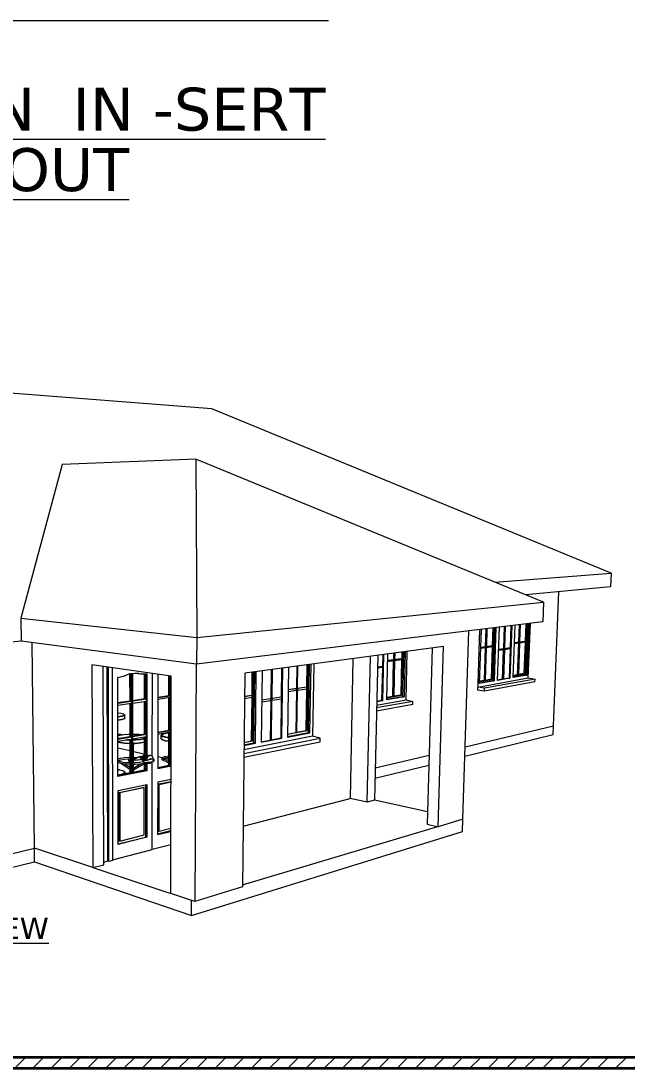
# Model space of a CAD drawing. Header units: millimetres. Extents: x 102766 to 172228, y -127504 to -81044.
# Drawn here: x 151579 to 160052, y -127504 to -112855 of the extents above; entities that cross this region are included whole.
import ezdxf

# ---------------------------------------------------------------- set-up
doc = ezdxf.new("R2010")
doc.units = ezdxf.units.MM
doc.header["$MEASUREMENT"] = 0
doc.layers.add('2D Drafting - General_Pen_No__20', color=1, linetype='Continuous', lineweight=0)
doc.layers.add('Structural - Bearing_Pen_No__27', color=7, linetype='Continuous', lineweight=35)
for name, color, linetype, lineweight, true_color in [('Annotation - Text_Pen_No__86', 7, 'Continuous', 20, 0x5555ff), ('Interior - Furniture _Pen_No__4', 7, 'Continuous', 20, 0x029e21), ('Shell - Roof_Pen_No__92', 7, 'Continuous', 13, 0xbf8080), ('Structural - Bearing_Pen_No__107', 7, 'Continuous', 13, 0xaaaaaa), ('Structural - Bearing_Pen_No__3', 7, 'Continuous', 18, 0xff6600), ('Structural - Bearing_Pen_No__43', 7, 'Continuous', 18, 0xff6600), ('Structural - Bearing_Pen_No__87', 7, 'Continuous', 20, 0x6a6a6a), ('Structural - Bearing_Pen_No__89', 7, 'Continuous', 20, 0x71cebe)]:
    doc.layers.add(name, color=color, linetype=linetype, lineweight=lineweight, true_color=true_color)
doc.layers.add('Structural - Bearing', color=7, linetype='Continuous')
doc.styles.add('GENERATED_STYLE_8', font='verdana.ttf')

# ---------------------------------------------------------------- blocks, each defined once
blk = doc.blocks.new('Wall_78', base_point=(102766, -127504))
at = {"layer": 'Structural - Bearing_Pen_No__107', "linetype": 'Continuous'}
h = blk.add_hatch(dxfattribs=at)
h.set_pattern_fill('Masonry_Block', color=256, style=0, pattern_type=2)
h.set_pattern_definition([(45, (0, 0), (-127.27922, 127.27922), [])])
h.paths.add_polyline_path([(102766, -127504), (172228, -127504), (172078, -127354), (102916, -127354)])
at = {"layer": 'Structural - Bearing_Pen_No__27', "linetype": 'Continuous', "flags": 128}
for points in [[(172078, -127354), (102916, -127354)], [(102766, -127504), (172228, -127504)]]:
    blk.add_lwpolyline(points, dxfattribs=at)

msp = doc.modelspace()

# ---------------------------------------------------------------- linework, layer by layer
at = {"layer": '2D Drafting - General_Pen_No__20', "linetype": 'Continuous'}
for p, q in [((155878.1, -112855.3), (140875.7, -112855.3)), ((172228.2, -127503.7), (102765.9, -127503.7))]:
    msp.add_line(p, q, dxfattribs=at)
at = {"layer": 'Interior - Furniture _Pen_No__4', "linetype": 'Continuous'}
for p, q in [((152933.7, -122533.4), (152976.8, -122538.9)), ((152984.5, -122581.4), (152933.8, -122589.3)), ((152935.7, -122595.1), (152933.8, -122595.3)), ((152988.5, -122587), (152935.7, -122595.1)), ((152976.8, -122538.9), (153012.5, -122548.5)), ((153016.9, -122571.1), (152984.5, -122581.4)), ((153021.7, -122576.4), (152988.5, -122587)), ((153012.5, -122548.5), (153026.6, -122559.7)), ((153026.6, -122559.7), (153016.9, -122571.1)), ((153031.6, -122564.6), (153021.7, -122576.4)), ((153031.7, -122604.4), (153021.8, -122616.3)), ((153031.6, -122564.6), (153026.6, -122559.7)), ((153031.7, -122604.4), (153031.6, -122564.6)), ((152984.6, -122631.5), (152933.9, -122639.5)), ((152935.8, -122635.3), (152933.9, -122635.5)), ((152988.6, -122627.1), (152935.8, -122635.3)), ((153017, -122621), (152984.6, -122631.5)), ((153021.8, -122616.3), (152988.6, -122627.1)), ((153017, -122621), (153021.8, -122616.3)), ((152934.3, -122827.2), (152968.1, -122832)), ((152934.4, -122855.2), (152960.2, -122846.2)), ((152934.4, -122846.4), (152952.3, -122849)), ((152954.7, -122894.2), (152934.5, -122888.1)), ((152938.8, -122896.9), (152934.5, -122895.6)), ((152960.2, -122846.2), (153016, -122836.9)), ((152968.1, -122832), (152996, -122840.2)), ((153016, -122836.9), (153085.3, -122831.6)), ((153085.3, -122831.6), (153099.9, -122831.4)), ((153142.7, -122831.1), (153159.9, -122830.9)), ((153159.9, -122830.9), (153231.1, -122835)), ((153231.1, -122835), (153270.2, -122840.5)), ((153303.7, -122895.5), (153248.3, -122905.1)), ((153538.3, -122898.4), (153538.4, -122854.8)), ((153556.5, -122912.6), (153538.3, -122898.4)), ((153543.8, -122903.8), (153538.3, -122898.4)), ((153538.4, -122854.8), (153546.9, -122840.7)), ((153556.5, -122868.8), (153538.4, -122854.8)), ((153543.9, -122849.3), (153552.2, -122835.5)), ((153561.7, -122862.9), (153543.9, -122849.3)), ((153546.9, -122840.7), (153552.2, -122835.5)), ((153552.2, -122835.5), (153585.3, -122823.3)), ((153599.6, -122880.9), (153556.5, -122868.8)), ((153603.6, -122874.7), (153561.7, -122862.9)), ((153585.3, -122823.3), (153638.9, -122814.1)), ((153645.9, -122887.4), (153599.6, -122880.9)), ((153645.9, -122880.6), (153603.6, -122874.7)), ((153638.9, -122814.1), (153646.1, -122813.6)), ((152964.4, -122948.9), (152934.6, -122939.8)), ((152968.6, -122953.8), (152934.6, -122943.4)), ((153025.9, -122958), (152964.4, -122948.9)), ((153028.6, -122962.6), (152968.6, -122953.8)), ((153100, -122962.5), (153025.9, -122958)), ((153100, -122966.9), (153028.6, -122962.6)), ((153100, -122918), (153041.3, -122914.5)), ((153100, -122911.3), (153070.1, -122909.5)), ((153177.7, -122910.7), (153142.8, -122911)), ((153178.9, -122917.3), (153142.8, -122917.6)), ((153178.9, -122961.8), (153142.8, -122962.1)), ((153177.7, -122966.3), (153142.8, -122966.6)), ((153153.5, -123235.4), (153153.3, -122966.5)), ((153248.3, -122905.1), (153177.7, -122910.7)), ((153248.3, -122960.6), (153177.7, -122966.3)), ((153251.4, -122911.6), (153178.9, -122917.3)), ((153251.4, -122956), (153178.9, -122961.8)), ((153303.7, -122950.9), (153248.3, -122960.6)), ((153303.7, -122902.5), (153251.4, -122911.6)), ((153303.7, -122946.8), (153251.4, -122956)), ((153561.5, -122917.7), (153543.8, -122903.8)), ((153599.5, -122924.9), (153556.5, -122912.6)), ((153603.5, -122929.7), (153561.5, -122917.7)), ((153645.8, -122931.5), (153599.5, -122924.9)), ((153645.8, -122935.7), (153603.5, -122929.7)), ((152935.1, -123183.4), (152968.9, -123170.5)), ((152946.6, -123201.5), (152977.2, -123189.8)), ((152971.6, -123169.7), (152968.9, -123170.5)), ((152971.6, -123169.7), (153023.8, -123160.1)), ((152975.7, -123190.4), (153025.8, -123181)), ((153023.8, -123160.1), (153088.6, -123154.6)), ((153025.8, -123181), (153081, -123176.3)), ((153095.9, -123235.4), (153080.7, -123174.9)), ((153088.6, -123154.6), (153100.2, -123154.5)), ((153090.2, -123157.6), (153089.9, -123157.7)), ((153090.4, -123157.6), (153090.2, -123157.6)), ((153153.5, -123154), (153158.3, -123154)), ((153153.5, -123175), (153157.9, -123175)), ((153157.9, -123175), (153167.6, -123175.6)), ((153158.3, -123154), (153214.6, -123157.5)), ((153258.1, -123184.6), (153276.7, -123187.5)), ((153275.3, -123186.9), (153276.7, -123187.4)), ((153548.9, -123178), (153548.2, -123181.5)), ((153548.2, -123181.5), (153548.9, -123185)), ((153548.9, -123178), (153556.9, -123163.3)), ((153548.9, -123185), (153550.7, -123188.1)), ((153567.8, -123202.6), (153550.7, -123188.1)), ((153558.7, -123160.3), (153556.9, -123163.3)), ((153561.4, -123158.1), (153558.7, -123160.3)), ((153561.4, -123158.1), (153592.8, -123145.4)), ((153580.2, -123185.9), (153566.8, -123174.7)), ((153571.8, -123178.9), (153575.8, -123171.5)), ((153573.5, -123175.7), (153601.2, -123164.5)), ((153615.6, -123196.9), (153580.1, -123185.9)), ((153595.5, -123144.6), (153592.8, -123145.4)), ((153595.5, -123144.6), (153645.2, -123135.1)), ((153599.9, -123165), (153645.2, -123156.3)), ((152936.4, -123228.5), (152935.2, -123227.4)), ((152935.5, -123327.2), (152945.6, -123328.4)), ((152935.5, -123332.3), (152946.2, -123334.9)), ((152936.4, -123228.5), (152939, -123230.6)), ((152949.7, -123211.9), (152937.9, -123200.3)), ((152976.9, -123243.2), (152939, -123230.6)), ((152943.5, -123205.8), (152947.7, -123200)), ((152945.6, -123328.4), (152956.8, -123329.7)), ((152982.9, -123222.9), (152948.9, -123211.7)), ((152956.8, -123329.7), (153002.8, -123340.6)), ((152976.6, -123243), (152975.8, -123242.6)), ((153100.4, -123325.7), (152976, -123242.9)), ((152977.6, -123243), (152976.6, -123243)), ((153037.3, -123231.6), (152982.3, -123222.8)), ((153035.6, -123253), (152983.4, -123244.6)), ((153100.4, -123300.2), (153027.7, -123251.7)), ((153100.3, -123257.2), (153035.6, -123253)), ((153100.3, -123235.7), (153037.3, -123231.6)), ((153174.1, -123235.2), (153143, -123235.5)), ((153174.9, -123256.7), (153143.1, -123257.1)), ((153146.9, -123322.2), (153147.9, -123317.6)), ((153146.9, -123326.5), (153146.9, -123322.2)), ((153147.9, -123330), (153146.9, -123326.5)), ((153147.9, -123317.6), (153148.8, -123315)), ((153148.8, -123331.3), (153147.9, -123330)), ((153149, -123314.4), (153149.5, -123313.3)), ((153149.5, -123332.3), (153149, -123331.6)), ((153149.5, -123313.3), (153151.2, -123310)), ((153151.2, -123333.3), (153149.5, -123332.3)), ((153151.2, -123310), (153152.5, -123308.4)), ((153152.6, -123333.2), (153151.2, -123333.3)), ((153152.5, -123308.4), (153250.7, -123249.1)), ((153152.6, -123333.2), (153303.6, -123242.1)), ((153153.6, -123307.7), (153153.5, -123257)), ((153153.6, -123365), (153153.6, -123332.6)), ((153238.8, -123229.6), (153174.1, -123235.2)), ((153240.8, -123251), (153174.9, -123256.7)), ((153290.2, -123219.8), (153238.8, -123229.6)), ((153293.2, -123241), (153240.8, -123251)), ((153290.2, -123219.5), (153288.8, -123220.1)), ((153295.9, -123240.2), (153293.2, -123241)), ((153303.6, -123237.1), (153295.9, -123240.2)), ((153567.8, -123202.6), (153570.4, -123204.7)), ((153610.2, -123217.1), (153570.4, -123204.7)), ((153609.9, -123217), (153609.1, -123216.5)), ((153644.9, -123241.6), (153609.1, -123216.8)), ((153611, -123216.9), (153609.9, -123217)), ((153645.1, -123201.4), (153615.5, -123196.9)), ((153645, -123222.9), (153616.7, -123218.5)), ((152965.9, -123400.1), (152935.6, -123404.3)), ((153009.3, -123388), (152965.9, -123400.1)), ((153002.8, -123340.6), (153028.7, -123354.2)), ((153031, -123373.6), (153009.3, -123388)), ((153028.7, -123354.2), (153031, -123369.2)), ((153031, -123369.2), (153031, -123373.6))]:
    msp.add_line(p, q, dxfattribs=at)
at = {"layer": 'Shell - Roof_Pen_No__92', "linetype": 'Continuous'}
for p, q in [((154248.9, -118279.4), (150982.2, -118027)), ((159830.4, -120580.2), (154248.9, -118279.4)), ((152155.3, -119058.3), (151579.5, -121210.2)), ((154025.4, -118983.6), (152155.3, -119058.3)), ((154025.4, -118983.6), (154036.4, -121479)), ((158886.1, -120985.4), (154025.4, -118983.6)), ((158203.7, -120704.4), (159830.4, -120580.2)), ((159830.4, -120580.2), (159821.8, -120772.7)), ((159821.8, -120772.7), (158635.1, -120882.1)), ((154036.4, -121479), (158886.1, -120985.4)), ((158886.1, -120985.4), (158875.5, -121261.1)), ((151579.5, -121210.2), (154036.4, -121479)), ((151579.5, -121210.2), (151583.2, -121531.7)), ((158875.5, -121261.1), (154034.4, -121855)), ((151583.2, -121531.7), (147610.4, -121897.7)), ((154034.4, -121855), (151583.2, -121531.7)), ((154036.4, -121479), (154034.4, -121855))]:
    msp.add_line(p, q, dxfattribs=at)
at = {"layer": 'Structural - Bearing_Pen_No__3', "linetype": 'Continuous'}
for p, q in [((158658.1, -121287.7), (158631.5, -122006.2)), ((158677.8, -121285.3), (158651, -122008.4)), ((157991.1, -121369.6), (157966.5, -122129.2)), ((157991.3, -122124.9), (158016, -121366.5)), ((158073.6, -121607.5), (158081.8, -121358.5)), ((158075.5, -121607.7), (158083.8, -121358.2)), ((158093.6, -121357), (158085.3, -121606.3)), ((158163.4, -122066.9), (158187.7, -121345.5)), ((158199.8, -121344), (158174.7, -122086.7)), ((158219.7, -121341.5), (158194.3, -122089)), ((158242.2, -122080.5), (158267.7, -121335.6)), ((158327.5, -121635.2), (158338.3, -121327)), ((158329.5, -121635.3), (158340.3, -121326.7)), ((158349.7, -121325.6), (158338.9, -121634)), ((158441, -121314.4), (158414.9, -122050.1)), ((158461.2, -122041.9), (158487.5, -121308.7)), ((158538.4, -121542.2), (158547.2, -121301.4)), ((158540.4, -121542.4), (158549.1, -121301.1)), ((158558.3, -121300), (158549.5, -121541.1)), ((158621.1, -121986.9), (158646.8, -121289.1)), ((158539.8, -121559.6), (158478.2, -121568.3)), ((158478.8, -121550.6), (158538.4, -121542.2)), ((158478.8, -121551), (158540.4, -121542.4)), ((158521.8, -122000.9), (158537.8, -121559.8)), ((158523.8, -122001.2), (158539.8, -121559.6)), ((158548.9, -121558.3), (158532.9, -121999.6)), ((158540.4, -121542.4), (158538.4, -121542.2)), ((158540.4, -121542.4), (158539.8, -121559.6)), ((158548.9, -121558.3), (158549.5, -121541.1)), ((158627.5, -121547.1), (158548.9, -121558.3)), ((158549.5, -121540.6), (158626.2, -121529.8)), ((158549.5, -121541.1), (158628.2, -121530)), ((158628.2, -121530), (158626.2, -121529.8)), ((158628.2, -121530), (158627.5, -121547.1)), ((156648.5, -121719.9), (156633.5, -122364.7)), ((156692.8, -122354.2), (156708, -121711.9)), ((156789.9, -121787.9), (156792, -121700.6)), ((156791.9, -121788.1), (156794, -121700.3)), ((156805.7, -121698.8), (156803.5, -121786.4)), ((156901, -122287.3), (156916.2, -121683.9)), ((156930.6, -121681.9), (156914.8, -122308.7)), ((156950.9, -121679.2), (156934.9, -122311.4)), ((158074.9, -121625.5), (158007.2, -121635.1)), ((158007.8, -121616.7), (158073.6, -121607.5)), ((158007.8, -121617.2), (158075.5, -121607.7)), ((158057.9, -122081.8), (158072.9, -121625.8)), ((158059.8, -122082.1), (158074.9, -121625.5)), ((158084.7, -121624.1), (158069.6, -122080.4)), ((158075.5, -121607.7), (158073.6, -121607.5)), ((158075.5, -121607.7), (158074.9, -121625.5)), ((158084.7, -121624.1), (158085.3, -121606.3)), ((158168.8, -121612.2), (158084.7, -121624.1)), ((158085.3, -121605.8), (158167.5, -121594.3)), ((158085.3, -121606.3), (158169.4, -121594.5)), ((158169.4, -121594.5), (158167.5, -121594.3)), ((158169.4, -121594.5), (158168.8, -121612.2)), ((158328.9, -121652.8), (158256.5, -121663.4)), ((158257.1, -121645.4), (158327.5, -121635.2)), ((158257.1, -121645.9), (158329.5, -121635.3)), ((158312.6, -122064.7), (158326.9, -121653.1)), ((158314.6, -122064.9), (158328.9, -121652.8)), ((158338.3, -121651.5), (158324, -122063.2)), ((158329.5, -121635.3), (158327.5, -121635.2)), ((158329.5, -121635.3), (158328.9, -121652.8)), ((158338.3, -121651.5), (158338.9, -121634)), ((158419.6, -121639.6), (158338.3, -121651.5)), ((158338.9, -121634), (158420.2, -121622.2)), ((158339, -121633.5), (158418.2, -121622)), ((158420.2, -121622.2), (158418.2, -121622)), ((158420.2, -121622.2), (158419.6, -121639.6)), ((155593.6, -121862.1), (155578.8, -122784.7)), ((155596.8, -122809.5), (155612.2, -121859.6)), ((155619.2, -122813.4), (155634.8, -121856.6)), ((156791.4, -121807.5), (156705.5, -121819.7)), ((156705.9, -121799.7), (156789.9, -121787.9)), ((156705.9, -121800.2), (156791.9, -121788.1)), ((156777.3, -122305.1), (156789.4, -121807.8)), ((156779.3, -122305.4), (156791.4, -121807.5)), ((156791.9, -121788.1), (156789.9, -121787.9)), ((156803.1, -121805.8), (156790.9, -122303.4)), ((156791.9, -121788.1), (156791.4, -121807.5)), ((156803.1, -121805.8), (156803.5, -121786.4)), ((156903.4, -121791.6), (156803.1, -121805.8)), ((156803.5, -121785.9), (156901.8, -121772.1)), ((156803.5, -121786.4), (156903.8, -121772.4)), ((156903.8, -121772.4), (156901.8, -121772.1)), ((156903.8, -121772.4), (156903.4, -121791.6)), ((152793.3, -124606.8), (152784.4, -121893.1)), ((152810, -124612.2), (152801.4, -121895.6)), ((152852.7, -121903), (152860.3, -124599.2)), ((152932.6, -122039.5), (153027.2, -122015.8)), ((153027.2, -122015.8), (153101.8, -121986.3)), ((153098.9, -121987.4), (153099.4, -122370.4)), ((153101.8, -121986.3), (153177.4, -121977.3)), ((153106.1, -121985.8), (153106.5, -122374.5)), ((153115.1, -121984.7), (153115.4, -122373.2)), ((153122.2, -121983.9), (153123.6, -123383.6)), ((153143.2, -123379.7), (153142, -121981.5)), ((153175.9, -121977.5), (153214.9, -121983.6)), ((153177.4, -121977.3), (153250.8, -121988.9)), ((153250.8, -121988.9), (153339.9, -121988.9)), ((153304, -121988.9), (153303.9, -122341)), ((153339.9, -121988.9), (153339.3, -123147.7)), ((153415.8, -123146.4), (153417, -121984.9)), ((153493.4, -121996), (153491.3, -123313.5)), ((153647.5, -122291.6), (153648.2, -122018.4)), ((153654.7, -122295.5), (153655.4, -122019.4)), ((153663.7, -122294.2), (153664.4, -122020.8)), ((154826.6, -121965.5), (154816.2, -122930.3)), ((154836.2, -122956), (154847, -121962.8)), ((154858.6, -122960.2), (154869.7, -121959.7)), ((154950.7, -121948.8), (154939.1, -122944.7)), ((155075.8, -121931.9), (155070.8, -122337.4)), ((155078.1, -121931.6), (155073, -122337.8)), ((155088.8, -122335.3), (155094, -121929.5)), ((155228.2, -122888.9), (155241.5, -121909.6)), ((155319.1, -121899.1), (155305.3, -122874)), ((155434.7, -121883.5), (155430, -122196)), ((155436.9, -121883.2), (155432.3, -122196.4)), ((155447.4, -122194), (155452.1, -121881.2)), ((156634.1, -121901), (156563.3, -121911.4)), ((156563.8, -121891.1), (156632.6, -121881.2)), ((156563.8, -121891.7), (156634.6, -121881.4)), ((156634.6, -121881.4), (156632.6, -121881.2)), ((156634.6, -121881.4), (156634.1, -121901)), ((158651, -122008.4), (158461.2, -122041.9)), ((158631.5, -122006.2), (158461.4, -122036.2)), ((158462.2, -122014.7), (158621.1, -121986.9)), ((158523.8, -122001.2), (158521.8, -122000.9)), ((158532.9, -121999.6), (158523.8, -122001.2)), ((158621.1, -121986.9), (158609.4, -121985.7)), ((158631.5, -122006.2), (158651, -122008.4)), ((152932.6, -122040), (152931.1, -122039.7)), ((152935.7, -123423.5), (152932.6, -122040)), ((153668.1, -123275.9), (153671.6, -122021.8)), ((157965.1, -122173.8), (158671.8, -122046.8)), ((158194.3, -122089), (157991.3, -122124.9)), ((158174.7, -122086.7), (157991.5, -122119)), ((157992.2, -122096.8), (158163.4, -122066.9)), ((158059.8, -122082.1), (158057.9, -122081.8)), ((158763.8, -122099.9), (158059, -122230.3)), ((158069.6, -122080.4), (158059.8, -122082.1)), ((158765.3, -122062.7), (158060.3, -122191.1)), ((158163.4, -122066.9), (158151.6, -122065.5)), ((158174.7, -122086.7), (158194.3, -122089)), ((158414.9, -122050.1), (158242.2, -122080.5)), ((158314.6, -122064.9), (158312.6, -122064.7)), ((158324, -122063.2), (158314.6, -122064.9)), ((158403.1, -122048.7), (158414.9, -122050.1)), ((158671.8, -122046.8), (158765.3, -122062.7)), ((158763.8, -122099.9), (158765.3, -122062.7)), ((153492.9, -122313.8), (153647.5, -122291.6)), ((153492.9, -122316), (153654.7, -122292.7)), ((153492.9, -122318.8), (153663.7, -122294.2)), ((153492.9, -122321), (153670.9, -122295.3)), ((153654.7, -122292.7), (153647.5, -122291.6)), ((153670.9, -122295.3), (153663.7, -122294.2)), ((154809.6, -122291.3), (154703.8, -122307.6)), ((154811.9, -122291.7), (154703.8, -122308.3)), ((154811.9, -122291.7), (154809.6, -122291.3)), ((154811.6, -122315.6), (154811.9, -122291.7)), ((155222.5, -122313.4), (155088.8, -122334.6)), ((155224.7, -122313.7), (155088.8, -122335.3)), ((155224.7, -122313.7), (155222.5, -122313.4)), ((155224.4, -122337), (155224.7, -122313.7)), ((155314.3, -122237.6), (155431.9, -122219.4)), ((155430, -122196), (155314.6, -122213.8)), ((155432.3, -122196.4), (155314.6, -122214.4)), ((155429.7, -122219.8), (155420.8, -122810)), ((155431.9, -122219.4), (155423.1, -122810.4)), ((155432.3, -122196.4), (155430, -122196)), ((155431.9, -122219.4), (155432.3, -122196.4)), ((155438.1, -122807.5), (155447, -122217.1)), ((155447.4, -122194), (155447, -122217.1)), ((155447, -122217.1), (155577, -122196.9)), ((155575.1, -122173.8), (155447.4, -122193.4)), ((155577.3, -122174.1), (155447.4, -122194)), ((155577.3, -122174.1), (155575.1, -122173.8)), ((155577, -122196.9), (155577.3, -122174.1)), ((156934.9, -122311.4), (156692.8, -122354.2)), ((156914.8, -122308.7), (156693, -122347.8)), ((156693.5, -122323.5), (156901, -122287.3)), ((156779.3, -122305.4), (156777.3, -122305.1)), ((156790.9, -122303.4), (156779.3, -122305.4)), ((156901, -122287.3), (156889, -122285.7)), ((156914.8, -122308.7), (156934.9, -122311.4)), ((158059, -122230.3), (157963.6, -122218.4)), ((158060.3, -122191.1), (157965.1, -122173.8)), ((158059, -122230.3), (158060.3, -122191.1)), ((153099.4, -122370.4), (152933.4, -122394.3)), ((153106.5, -122371.7), (152933.4, -122396.6)), ((153115.4, -122373.2), (152933.4, -122399.5)), ((153122.6, -122374.4), (152933.4, -122401.7)), ((152933.4, -122428.3), (153122.6, -122400.8)), ((153106.5, -122371.7), (153099.4, -122370.4)), ((153099.4, -122404.2), (153099.9, -122869.5)), ((153106.5, -122403.1), (153107, -122874.3)), ((153122.6, -122374.4), (153115.4, -122373.2)), ((153115.5, -122401.8), (153115.9, -122872.8)), ((153310.1, -122340.1), (153142.3, -122364.2)), ((153317.3, -122341.3), (153142.3, -122366.5)), ((153326.3, -122342.8), (153142.3, -122369.3)), ((153333.4, -122344), (153142.3, -122371.6)), ((153142.4, -122397.9), (153333.4, -122370.1)), ((153303.9, -122374.4), (153303.7, -122834.8)), ((153317.3, -122341.3), (153310.1, -122340.1)), ((153317.3, -122344.1), (153317.3, -122341.3)), ((153333.4, -122344), (153326.3, -122342.8)), ((153333.4, -122370.1), (153333.4, -122344)), ((153670.8, -122320.9), (153492.9, -122346.9)), ((153646.2, -122776.5), (153647.4, -122324.3)), ((153653.3, -122781.1), (153654.6, -122323.3)), ((153662.3, -122779.6), (153663.6, -122322)), ((154703.5, -122332.3), (154811.6, -122315.6)), ((154945.7, -122381.7), (155072.7, -122361.3)), ((155070.8, -122337.4), (154946, -122357.2)), ((155073, -122337.8), (154946, -122357.9)), ((155070.5, -122361.7), (155063.5, -122915.6)), ((155072.7, -122361.3), (155065.8, -122916)), ((155073, -122337.8), (155070.8, -122337.4)), ((155072.7, -122361.3), (155073, -122337.8)), ((155081.6, -122912.9), (155088.5, -122358.8)), ((155088.8, -122335.3), (155088.5, -122358.8)), ((155088.5, -122358.8), (155224.4, -122337)), ((157058.3, -122415.5), (156549.7, -122509.5)), ((157059.4, -122373.5), (156550.7, -122466.2)), ((156551.6, -122427.9), (156962.2, -122354.1)), ((156633.5, -122364.7), (156552.7, -122378.9)), ((156621.4, -122363), (156633.5, -122364.7)), ((156962.2, -122354.1), (157059.4, -122373.5)), ((157058.3, -122415.5), (157059.4, -122373.5)), ((153099.9, -122869.5), (152934.5, -122897.7)), ((153107, -122871), (152934.5, -122900.4)), ((153115.9, -122872.8), (152934.5, -122903.7)), ((153123.1, -122874.2), (152934.5, -122906.4)), ((153107, -122871), (153099.9, -122869.5)), ((153123.1, -122874.2), (153115.9, -122872.8)), ((153310, -122833.7), (153142.7, -122862.2)), ((153317.1, -122835.1), (153142.7, -122864.9)), ((153326, -122836.9), (153142.7, -122868.2)), ((153333.2, -122838.3), (153142.7, -122870.9)), ((153142.8, -122897), (153333.2, -122864.2)), ((153303.7, -122869.3), (153303.6, -123203.5)), ((153317.1, -122835.1), (153310, -122833.7)), ((153317.1, -122838.4), (153317.1, -122835.1)), ((153333.2, -122838.3), (153326, -122836.9)), ((153333.2, -122864.2), (153333.2, -122838.3)), ((153492.1, -122802.7), (153646.2, -122776.5)), ((153492.1, -122805.3), (153653.3, -122777.8)), ((153492.1, -122808.6), (153662.3, -122779.6)), ((153492.1, -122811.2), (153669.5, -122780.9)), ((153669.4, -122806.3), (153492.1, -122836.9)), ((153644.9, -123270.7), (153646.1, -122810.4)), ((153653.3, -122777.8), (153646.2, -122776.5)), ((153652, -123272.3), (153653.3, -122809.1)), ((153660.9, -123274.3), (153662.2, -122807.6)), ((153669.5, -122780.9), (153662.3, -122779.6)), ((154695.9, -123101.7), (155763, -122888.8)), ((155655.1, -122862.8), (154696.4, -123051.2)), ((154939.1, -122944.7), (155228.2, -122888.9)), ((155214.7, -122886.4), (155228.2, -122888.9)), ((155305.3, -122874), (155619.2, -122813.4)), ((155305.4, -122865.6), (155596.8, -122809.5)), ((155578.8, -122784.7), (155305.8, -122836.8)), ((155423.1, -122810.4), (155420.8, -122810)), ((155423.1, -122810.4), (155438.1, -122807.5)), ((155578.8, -122784.7), (155565.4, -122782.4)), ((155596.8, -122809.5), (155619.2, -122813.4)), ((155763, -122888.8), (155655.1, -122862.8)), ((155762.1, -122938.5), (155763, -122888.8)), ((152934.6, -122932.8), (153123.1, -122900.4)), ((153099.9, -122904.4), (153100.5, -123378.1)), ((153107.1, -122903.2), (153107.6, -123379.8)), ((153116, -122901.6), (153116.5, -123381.9)), ((154695.3, -123154.5), (155762.1, -122938.5)), ((154697, -122982.8), (154836.2, -122956)), ((154697, -122991.4), (154858.6, -122960.2)), ((154816.2, -122930.3), (154697.3, -122952.9)), ((154816.2, -122930.3), (154802.8, -122927.7)), ((154836.2, -122956), (154858.6, -122960.2)), ((155065.8, -122916), (155063.5, -122915.6)), ((155065.8, -122916), (155081.6, -122912.9)), ((153168.8, -123175), (153163.6, -123177.7)), ((153163.6, -123177.7), (153163.7, -123198.3)), ((153171.7, -123178.5), (153163.6, -123177.7)), ((153187.7, -123166.9), (153168.8, -123175)), ((153176.8, -123175.9), (153171.7, -123178.5)), ((153171.7, -123178.5), (153171.7, -123199.2)), ((153195.2, -123168), (153176.8, -123175.9)), ((153209.1, -123159.2), (153187.7, -123166.9)), ((153216.1, -123160.4), (153195.2, -123168)), ((153195.3, -123193.9), (153216.1, -123190.3)), ((153232.7, -123152), (153209.1, -123159.2)), ((153239.2, -123153.3), (153216.1, -123160.4)), ((153216.1, -123190.3), (153239.2, -123187.2)), ((153245.5, -123148.6), (153232.7, -123152)), ((153251.7, -123149.9), (153239.2, -123153.3)), ((153239.2, -123187.2), (153251.7, -123185.8)), ((153269.5, -123144.1), (153245.5, -123148.6)), ((153275.6, -123145.5), (153251.7, -123149.9)), ((153251.7, -123185.8), (153272.3, -123181.9)), ((153257.1, -123162.6), (153260.4, -123154.7)), ((153257.1, -123171.1), (153257.1, -123162.6)), ((153260.4, -123177.7), (153257.1, -123171.1)), ((153260.4, -123154.7), (153266.1, -123149.8)), ((153266.1, -123180.5), (153260.4, -123177.7)), ((153266.1, -123149.8), (153275.6, -123145.5)), ((153275.7, -123182.7), (153266.1, -123180.5)), ((153276.2, -123145.3), (153269.5, -123144.1)), ((153275.4, -123181.2), (153281.3, -123150.8)), ((153281.3, -123209.3), (153275.4, -123181.2)), ((153275.6, -123145.5), (153282.3, -123146.6)), ((153282.3, -123146.6), (153276.2, -123145.3)), ((153281.3, -123150.8), (153297.3, -123126.4)), ((153283.8, -123146.9), (153282.3, -123146.6)), ((153288.7, -123184.1), (153294.6, -123153.7)), ((153293.1, -123205.1), (153288.7, -123184.1)), ((153294.6, -123153.7), (153303.6, -123139.9)), ((153297.3, -123126.4), (153303.6, -123122.9)), ((153300.5, -123176.1), (153302.9, -123163.8)), ((153302.7, -123185), (153300.7, -123175.1)), ((153302.4, -123173.2), (153303.6, -123166.6)), ((153303.6, -123179.2), (153302.4, -123173.2)), ((153302.7, -123164.5), (153303.6, -123163.1)), ((153303.6, -123186), (153302.7, -123185)), ((153324.4, -123192), (153330.3, -123161.5)), ((153326, -123199.6), (153324.4, -123192)), ((153330.3, -123161.5), (153346.3, -123137.1)), ((153361.7, -123192.6), (153332.7, -123198.4)), ((153337.8, -123195), (153343.7, -123164.5)), ((153343.7, -123164.5), (153359.7, -123140)), ((153346.3, -123137.1), (153368.1, -123125.2)), ((153359.7, -123140), (153381.5, -123128.1)), ((153388.9, -123186.2), (153361.7, -123192.6)), ((153394.9, -123187.7), (153367.1, -123194.1)), ((153368.1, -123125.2), (153389.8, -123128.9)), ((153374.5, -123188.5), (153377.8, -123180.5)), ((153374.5, -123189.6), (153374.5, -123188.5)), ((153377.8, -123180.5), (153383.5, -123175.6)), ((153381.5, -123128.1), (153403.2, -123131.8)), ((153383.5, -123175.6), (153393.1, -123171.2)), ((153401.5, -123182.8), (153388.9, -123186.2)), ((153389.9, -123129), (153389.8, -123128.9)), ((153403.1, -123131.8), (153389.9, -123129)), ((153395.3, -123171.4), (153392.2, -123168.1)), ((153393.1, -123171.2), (153399.8, -123172.3)), ((153407.8, -123184.2), (153394.9, -123187.7)), ((153395.3, -123171.4), (153395.5, -123171.6)), ((153399.8, -123172.3), (153432.1, -123179.4)), ((153425.4, -123178.3), (153401.5, -123182.8)), ((153403.2, -123131.8), (153403.1, -123131.8)), ((153403.2, -123131.8), (153419.1, -123150.3)), ((153431.7, -123179.7), (153407.8, -123184.2)), ((153419.1, -123150.3), (153424.7, -123177.8)), ((153425.4, -123178.3), (153432.1, -123179.4)), ((153425.9, -123199.2), (153427.9, -123192.4)), ((153427.9, -123192.4), (153432.6, -123188.9)), ((153438.4, -123180.8), (153431.7, -123179.7)), ((153431.7, -123188.7), (153432.6, -123188.9)), ((153432.1, -123179.4), (153438.4, -123180.8)), ((153432.6, -123188.9), (153437.3, -123190.6)), ((153437.3, -123190.6), (153439.3, -123196.7)), ((153443.3, -123186.5), (153438.4, -123180.8)), ((153445.1, -123195.2), (153443.3, -123186.5)), ((153303.6, -123335.4), (153143.1, -123367)), ((153171.7, -123199.2), (153163.7, -123198.3)), ((153171.7, -123199.2), (153176.8, -123197.8)), ((153176.8, -123197.8), (153195.3, -123193.9)), ((153291.9, -123221.5), (153281.3, -123209.3)), ((153292, -123205.3), (153291.9, -123226.1)), ((153291.9, -123226.1), (153295.7, -123227.8)), ((153302.2, -123203.8), (153292, -123205.3)), ((153292, -123205.3), (153295.7, -123207.1)), ((153306.1, -123205.5), (153295.7, -123207.1)), ((153295.7, -123207.1), (153295.7, -123227.8)), ((153295.7, -123227.8), (153306.1, -123227.6)), ((153298, -123227.8), (153303.6, -123229)), ((153332.7, -123198.4), (153302.2, -123203.8)), ((153303.6, -123227.6), (153303.6, -123335.4)), ((153316, -123338.3), (153303.6, -123335.4)), ((153337.4, -123200.1), (153306.1, -123205.5)), ((153306.1, -123227.6), (153337.4, -123226.2)), ((153346.2, -123238.6), (153335.5, -123226.3)), ((153367.1, -123194.1), (153337.4, -123200.1)), ((153337.4, -123226.2), (153367.1, -123224.3)), ((153338.3, -123197.3), (153337.8, -123195)), ((153339.3, -123230.6), (153339.2, -123343.6)), ((153359.6, -123241.6), (153345.8, -123225.7)), ((153346.3, -123238.6), (153346.2, -123238.6)), ((153359.5, -123241.6), (153346.3, -123238.6)), ((153359.6, -123241.6), (153359.5, -123241.6)), ((153381.4, -123245.2), (153359.6, -123241.6)), ((153367.1, -123224.3), (153394.8, -123221.9)), ((153403.1, -123233.2), (153381.4, -123245.2)), ((153394.8, -123221.9), (153407.7, -123220.4)), ((153412, -123219.6), (153403.1, -123233.2)), ((153407.7, -123220.4), (153431.7, -123215.8)), ((153414.6, -124257.2), (153415.7, -123218.9)), ((153427.9, -123205.2), (153425.9, -123199.2)), ((153432.6, -123207), (153427.9, -123205.2)), ((153431.7, -123206.8), (153432.6, -123207)), ((153431.7, -123215.8), (153438.4, -123212.1)), ((153437.3, -123203.4), (153432.6, -123207)), ((153439.3, -123196.7), (153437.3, -123203.4)), ((153438.4, -123212.1), (153443.3, -123204.6)), ((153443.3, -123204.6), (153445.1, -123195.2)), ((153491.3, -123298.4), (153644.9, -123268.1)), ((153491.3, -123313.5), (153677.8, -123276.6)), ((153652, -123272.3), (153644.9, -123270.7)), ((153660.9, -123270.6), (153652, -123272.3)), ((153668.1, -123275.9), (153660.9, -123274.3)), ((153677.8, -123274), (153668.1, -123275.9)), ((153339.2, -123343.6), (152935.7, -123423.5)), ((153100.5, -123375.4), (152935.7, -123407.9)), ((153107.6, -123379.8), (153100.5, -123378.1)), ((153107.6, -123379.8), (153116.5, -123378)), ((153123.6, -123383.6), (153116.5, -123381.9)), ((153123.6, -123383.6), (153143.2, -123379.7)), ((153339.2, -123343.6), (153326.7, -123340.7)), ((153677.2, -123465.8), (153491, -123504.6)), ((152936.1, -123620.1), (153339.1, -123536.2)), ((152937.8, -124375.4), (152936.1, -123620.1)), ((152952.8, -123649.7), (153297, -123577.4)), ((153304.1, -123579.2), (152959.9, -123651.5)), ((153304.1, -123579.2), (153297, -123577.4)), ((153303.9, -124243.2), (153304.1, -123579.2)), ((153325.4, -124272.2), (153325.7, -123539)), ((153339.1, -123536.2), (153338.7, -124276)), ((153491, -123504.6), (153489.8, -124238.6)), ((153505.8, -123533.6), (153504.7, -124190.1)), ((153677.1, -123497.6), (153505.8, -123533.6)), ((153512.9, -123535.3), (153505.8, -123533.6)), ((153511.8, -124192.1), (153512.9, -123535.3)), ((153512.9, -123535.3), (153677.1, -123500.8)), ((152954.3, -124325.2), (152952.8, -123649.7)), ((152959.9, -123651.5), (152952.8, -123649.7)), ((152959.9, -123651.5), (152961.3, -124327.3)), ((153675.1, -124185.6), (153489.8, -124231.5)), ((153489.8, -124238.6), (153675.1, -124192.6)), ((153511.8, -124192.1), (153504.7, -124190.1)), ((153675.2, -124152), (153511.8, -124192.1)), ((152937.8, -124368.1), (153325.4, -124272.2)), ((153338.7, -124276), (152937.8, -124375.4)), ((152961.3, -124327.3), (152954.3, -124325.2)), ((152961.3, -124327.3), (153303.9, -124243.2)), ((153338.7, -124276), (153325.4, -124272.2)), ((153414.4, -124446.6), (153414.6, -124257.2)), ((152860.2, -124589.6), (153414.4, -124446.6)), ((153674.6, -124379.4), (153414.4, -124446.6)), ((152810, -124612.2), (152793.3, -124606.8)), ((152860.3, -124599.2), (152810, -124612.2))]:
    msp.add_line(p, q, dxfattribs=at)
at = {"layer": 'Structural - Bearing_Pen_No__43', "linetype": 'Continuous'}
for p, q in [((158175.8, -121346.9), (158167.5, -121594.3)), ((158429.1, -121315.8), (158418.2, -121622)), ((158635, -121290.6), (158626.2, -121529.8)), ((158625.6, -121547.4), (158609.4, -121985.7)), ((156636.3, -121721.6), (156632.6, -121881.2)), ((156904, -121685.5), (156901.8, -121772.1)), ((158166.9, -121612.4), (158151.6, -122065.5)), ((158417.6, -121639.8), (158403.1, -122048.7)), ((155575.1, -122173.8), (155580, -121864)), ((156901.3, -121791.9), (156889, -122285.7)), ((153227.4, -121985.5), (153176.4, -121977.4)), ((153238.2, -121987.1), (153176.9, -121977.4)), ((153316.4, -122341.2), (153316.5, -121988.9)), ((153327.2, -122343), (153327.3, -121988.9)), ((154809.6, -122291.3), (154813.1, -121967.3)), ((155222.5, -122313.4), (155227.9, -121911.4)), ((156632.1, -121901.3), (156621.4, -122363)), ((158521.8, -122000.9), (158462.3, -122011.3)), ((158609.4, -121985.7), (158532.9, -121999)), ((158057.9, -122081.8), (157992.3, -122093.3)), ((158151.6, -122065.5), (158069.6, -122079.8)), ((158312.6, -122064.7), (158242.3, -122077.1)), ((158403.1, -122048.7), (158324, -122062.7)), ((155565.4, -122782.4), (155574.7, -122197.3)), ((156777.3, -122305.1), (156693.6, -122319.7)), ((156889, -122285.7), (156791, -122302.8)), ((153316.2, -122835), (153316.4, -122372.6)), ((153326.9, -122837.1), (153327.2, -122371)), ((154802.8, -122927.7), (154809.3, -122315.9)), ((155214.7, -122886.4), (155222.1, -122337.4)), ((156621.4, -122363), (156552.8, -122375)), ((153316.1, -123201.3), (153316.2, -122867.1)), ((153326.8, -123179.6), (153326.9, -122865.3)), ((155081.6, -122912.1), (155214.7, -122886.4)), ((155305.9, -122831.9), (155420.8, -122810)), ((155438.1, -122806.7), (155565.4, -122782.4)), ((154697.4, -122947.8), (154802.8, -122927.7)), ((154939.2, -122939.5), (155063.5, -122915.6)), ((153143.1, -123372.4), (153316, -123338.3)), ((153316, -123338.3), (153316.1, -123227.1)), ((153326.7, -123340.7), (153316, -123338.3)), ((153326.7, -123340.7), (153326.8, -123226.7)), ((153651.1, -123272.1), (153491.3, -123303.7)), ((153661.8, -123274.5), (153491.3, -123308.2)), ((152935.7, -123413.3), (153106.7, -123379.6)), ((152935.7, -123418), (153117.3, -123382.1)), ((153143.2, -123377), (153326.7, -123340.7))]:
    msp.add_line(p, q, dxfattribs=at)
at = {"layer": 'Structural - Bearing_Pen_No__87', "linetype": 'Continuous'}
for p, q in [((159022.6, -122716.2), (159097.5, -120839.5)), ((158671.8, -122046.8), (158700.3, -121282.6)), ((157756, -124022.1), (157838.6, -121388.3)), ((151768.3, -124429.8), (151738.2, -121552.2)), ((157486.7, -121607), (154707, -121981.6)), ((156962.2, -122354.1), (156979.6, -121675.3)), ((157328.8, -121628.3), (157259.9, -124093)), ((157413.6, -124127.2), (157486.7, -121607)), ((153681.4, -122023.2), (152569.6, -121862)), ((152569.6, -121862), (152583, -124699.4)), ((154028, -121854.2), (154010.5, -125171.7)), ((155671.9, -121851.6), (155655.1, -122862.8)), ((156219.5, -121777.8), (156179.7, -123733)), ((156419.8, -123785), (156464.7, -121744.7)), ((156567.4, -121730.9), (156521.4, -123758)), ((152737.5, -124659.2), (152727.3, -121884.8)), ((154707, -121981.6), (154677.3, -124967)), ((153672.6, -125059.9), (153681.4, -122023.2)), ((157966.5, -122129.2), (157963.6, -122218.4)), ((153100.1, -123066.3), (152934.8, -123030.5)), ((153303.6, -123110.3), (153153.4, -123077.8)), ((153556, -123165), (153491.6, -123151)), ((153645.1, -123184.3), (153584.7, -123171.2)), ((154685.7, -124118.5), (156179.7, -123733)), ((156419.8, -123785), (156179.7, -123733)), ((156521.4, -123758), (156419.8, -123785)), ((157756, -124022.1), (157413.6, -124127.2)), ((157259.9, -124093), (157413.6, -124127.2)), ((148220.1, -125268), (151768.3, -124429.8)), ((152583, -124699.4), (151768.3, -124429.8)), ((152737.3, -124621.3), (152793.3, -124606.8)), ((152583, -124699.4), (152737.5, -124659.2)), ((154010.5, -125171.7), (153672.6, -125059.9)), ((154677.3, -124967), (154010.5, -125171.7))]:
    msp.add_line(p, q, dxfattribs=at)
at = {"layer": 'Structural - Bearing_Pen_No__89', "linetype": 'Continuous'}
for p, q in [((157787.8, -123007.9), (159022.6, -122716.2)), ((159017.8, -122838.4), (159022.6, -122716.2)), ((157783.6, -123141.5), (159017.8, -122838.4)), ((156531.7, -123304.6), (157286.9, -123126.2)), ((156528.4, -123449.7), (157283.1, -123264.4)), ((157264.8, -123917.1), (156521.4, -123758)), ((157750.5, -124194.8), (157756, -124022.1)), ((157755.8, -124022.2), (157756, -124022.1)), ((153961.3, -125371.4), (157750.5, -124194.8)), ((154677.5, -124942), (157408.3, -124126.1)), ((151770.3, -124618), (151768.3, -124429.8)), ((148227.9, -125487.9), (151770.3, -124618)), ((151770.3, -124618), (153961.3, -125371.4)), ((152583, -124699.4), (153672.6, -125059.9)), ((153961.3, -125371.4), (153962.3, -125155.8))]:
    msp.add_line(p, q, dxfattribs=at)

# ---------------------------------------------------------------- block references
at = {"layer": 'Structural - Bearing'}
msp.add_blockref('Wall_78', (102765.9, -127503.7), dxfattribs=at)

# ---------------------------------------------------------------- texts
at = {"layer": 'Annotation - Text_Pen_No__86', "linetype": 'Continuous', "insert": (151452.5, -113788.8), "char_height": 600, "width": 8744.631, "attachment_point": 2, "line_spacing_factor": 0.845947, "style": 'GENERATED_STYLE_8'}
msp.add_mtext('{\\LSITE   PLAN  IN -SERT LAYOUT }', dxfattribs=at)
at = {"layer": 'Annotation - Text_Pen_No__86', "linetype": 'Continuous', "insert": (151434.3, -125398.4), "char_height": 300, "attachment_point": 2, "style": 'GENERATED_STYLE_8'}
msp.add_mtext('{\\LVIEW}', dxfattribs=at)

doc.saveas('drawing.dxf')
